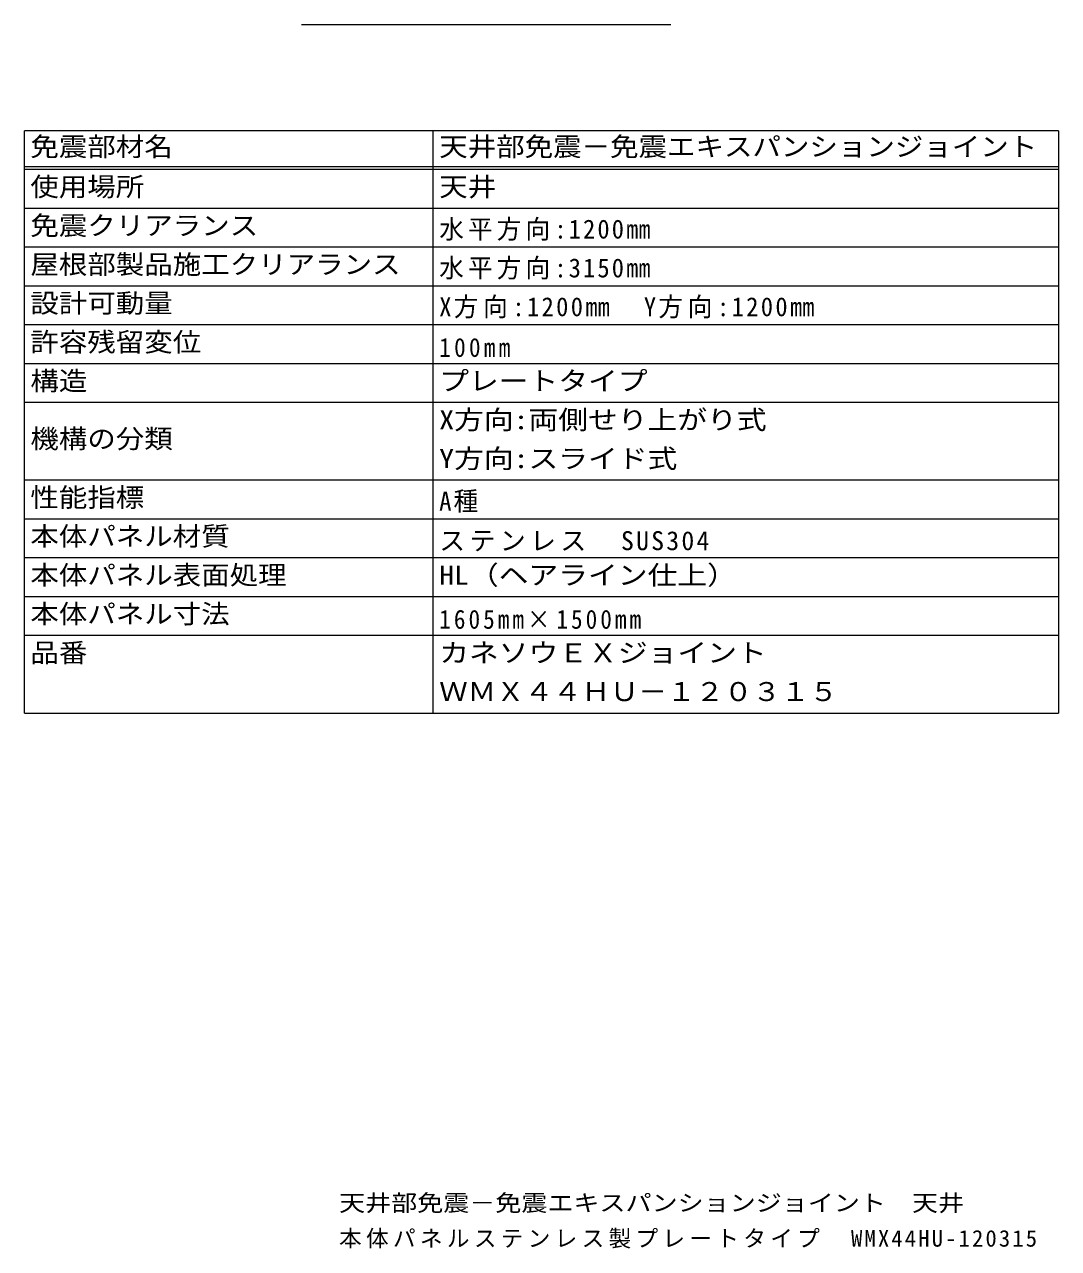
# Model space of a CAD drawing. Units: millimetres on the paper, enlarged 40 times. Extents: x -9407 to 10868, y -7770 to 7471.
# Drawn here: x -2313 to 4077, y -7770 to -205 of the extents above; entities that cross this region are included whole.
import ezdxf
from ezdxf.enums import TextEntityAlignment as Align

# ---------------------------------------------------------------- set-up
doc = ezdxf.new("R2010")
doc.units = ezdxf.units.MM
doc.header["$LTSCALE"] = 40
doc.layers.add('1-5_文字', color=7, linetype='Continuous', lineweight=9)
doc.layers.add('F-5_F-5ﾚｲﾔ', color=2, linetype='Continuous', lineweight=9)
doc.styles.add('ＭＳ ゴシック', font='')
doc.styles.get('ＭＳ ゴシック').set_extended_font_data('MS Gothic')

msp = doc.modelspace()

# ---------------------------------------------------------------- linework, layer by layer
at = {"layer": '1-5_文字'}
msp.add_line((-601.96, -204.88), (1682.04, -204.88), dxfattribs=at)
at = {"layer": 'F-5_F-5ﾚｲﾔ', "color": 7}
for p, q in [((-2313.43, -4461.18), (-2313.43, -861.18)), ((4077.39, -861.18), (-2313.43, -861.18)), ((211.43, -4461.18), (211.43, -861.18)), ((4077.39, -861.18), (4077.39, -4461.18)), ((4077.39, -1085.18), (-2313.43, -1085.18)), ((4077.39, -1101.18), (-2313.43, -1101.18)), ((4077.39, -1341.18), (-2313.43, -1341.18)), ((4077.39, -1581.18), (-2313.43, -1581.18)), ((4077.39, -1821.18), (-2313.43, -1821.18)), ((4077.39, -2061.18), (-2313.43, -2061.18)), ((4077.39, -2301.18), (-2313.43, -2301.18)), ((4077.39, -2541.18), (-2313.43, -2541.18)), ((4077.39, -3021.18), (-2313.43, -3021.18)), ((4077.39, -3261.18), (-2313.43, -3261.18)), ((4077.39, -3501.18), (-2313.43, -3501.18)), ((4077.39, -3741.18), (-2313.43, -3741.18)), ((4077.39, -3981.18), (-2313.43, -3981.18)), ((-2313.43, -4461.18), (4077.39, -4461.18))]:
    msp.add_line(p, q, dxfattribs=at)

# ---------------------------------------------------------------- texts
at = {"layer": 'F-5_F-5ﾚｲﾔ', "style": 'ＭＳ ゴシック'}
for s, height, width, p in [('免震部材名', 117.3, 1.1, (-2277.11, -1053.49)), ('天井部免震－免震エキスパンションジョイント', 117.3, 1.1, (249.82, -1053.49)), ('使用場所', 117.3, 1.1, (-2277.11, -1301.34)), ('天井', 117.3, 1.1, (249.82, -1301.34)), ('免震クリアランス', 117.3, 1.1, (-2277.11, -1541.34)), ('屋根部製品施工クリアランス', 117.3, 1.1, (-2277.11, -1781.34)), ('設計可動量', 117.3, 1.1, (-2277.11, -2021.34)), ('許容残留変位', 117.3, 1.1, (-2277.11, -2261.34)), ('構造', 117.3, 1.1, (-2277.11, -2501.34)), ('プレートタイプ', 117.3, 1.15, (249.82, -2501.34)), ('X方向:両側せり上がり式', 117.3, 1.15, (249.82, -2741.34)), ('機構の分類', 117.3, 1.1, (-2277.11, -2858.85)), ('Y方向:スライド式', 117.3, 1.15, (249.82, -2981.34)), ('性能指標', 117.3, 1.1, (-2277.11, -3221.34)), ('本体パネル材質', 117.3, 1.1, (-2277.11, -3461.34)), ('本体パネル表面処理', 117.3, 1.1, (-2277.11, -3701.34)), ('HL（ヘアライン仕上）', 117.3, 1.15, (249.82, -3701.34)), ('本体パネル寸法', 117.3, 1.1, (-2277.11, -3941.34)), ('品番', 117.3, 1.1, (-2277.11, -4181.34)), ('カネソウＥＸジョイント', 117.3, 1.15, (249.82, -4181.34)), ('ＷＭＸ４４ＨＵ－１２０３１５', 117.3, 1.1, (249.82, -4421.34)), ('天井部免震－免震エキスパンションジョイント\u3000天井', 102.6, 1.15, (-369.03, -7569.52))]:
    msp.add_text(s, height=height, dxfattribs=dict(at, width=width)).set_placement(p, align=Align.BOTTOM_LEFT)
at = {"layer": 'F-5_F-5ﾚｲﾔ', "attachment_point": 7, "style": 'ＭＳ ゴシック'}
for s, insert, char_height in [('\\T1.17;\\W0.95;水平方向:1200㎜', (249.82, -1541.34), 117.3), ('\\T1.17;\\W0.95;水平方向:3150㎜', (249.82, -1781.34), 117.3), ('\\T1.19;\\W0.95;X方向:1200㎜\u3000Y方向:1200㎜', (249.82, -2021.34), 117.3), ('\\T1.28;\\W0.9;100mm', (249.82, -2261.34), 117.3), ('\\T1.17;\\W0.95;A種', (249.82, -3221.34), 117.3), ('\\T1.17;ステンレス\u3000SUS304', (249.82, -3461.34), 117.3), ('\\T1.26;\\W0.9;1605mm×1500mm', (249.82, -3941.34), 117.3), ('\\T1.19;本体パネルステンレス製プレートタイプ\u3000WMX44HU-120315', (-369.03, -7769.52), 102.6)]:
    msp.add_mtext(s, dxfattribs=dict(at, insert=insert, char_height=char_height))

doc.saveas('drawing.dxf')
